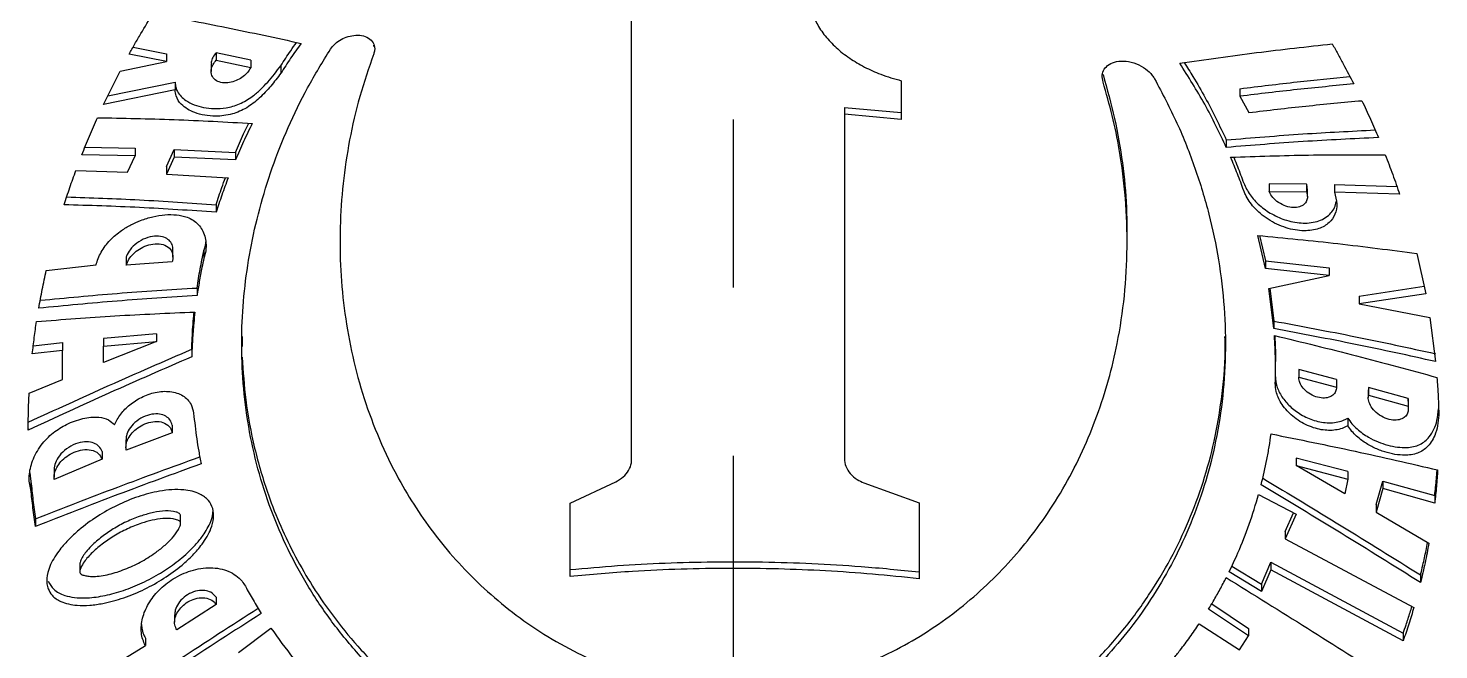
# Model space of a CAD drawing. Header units: millimetres. Extents: x 8 to 862, y 8 to 585.
# Drawn here: x 728.52 to 749.81, y 349 to 358.39 of the extents above; entities that cross this region are included whole.
import ezdxf

# ---------------------------------------------------------------- set-up
doc = ezdxf.new("R2010")
doc.units = ezdxf.units.MM
doc.linetypes.add('CENTERX2', pattern=[20.32, 12.7, -2.54, 2.54, -2.54])
doc.layers.add('CENTERLINE', color=4, linetype='CENTERX2')
doc.layers.add('OUTLINE', color=7, linetype='Continuous', lineweight=25)

msp = doc.modelspace()

# ---------------------------------------------------------------- linework, layer by layer
at = {"layer": 'CENTERLINE'}
msp.add_line((739.16604, 156.34842), (739.16604, 430.8663), dxfattribs=at)
at = {"layer": 'OUTLINE'}
for p, q in [((730.09833, 358.09828), (730.60289, 357.99857)), ((733.73217, 358.10838), (733.73594, 358.1307)), ((729.90225, 357.73852), (730.60289, 357.88301)), ((730.60289, 357.88301), (730.03933, 357.99331)), ((730.60289, 357.99857), (730.60289, 357.88301)), ((731.27805, 357.84546), (731.27805, 357.73101)), ((731.87506, 357.90456), (731.35396, 358.01649)), ((731.35396, 358.01649), (731.35396, 357.90224)), ((731.35396, 357.90224), (731.87506, 357.79114)), ((731.87506, 357.90456), (731.87506, 357.79114)), ((732.32996, 357.81844), (732.32996, 357.70568)), ((729.6532, 357.23605), (729.90225, 357.73852)), ((741.69819, 357.59342), (741.69819, 357.00713)), ((730.73445, 357.45346), (729.6532, 357.23605)), ((729.71782, 357.36642), (730.73445, 357.56883)), ((730.73445, 357.56883), (730.73445, 357.45346)), ((746.81081, 357.47272), (746.81081, 357.3587)), ((740.83883, 357.19097), (741.69819, 357.11251)), ((740.83883, 357.19097), (740.83883, 357.08695)), ((746.81081, 357.3587), (746.94659, 357.11244)), ((741.69819, 357.00713), (740.83883, 357.08695)), ((729.37222, 356.59005), (730.13306, 356.57552)), ((730.13306, 356.57552), (730.13306, 356.45905)), ((730.60289, 356.29915), (730.71785, 356.55588)), ((730.71785, 356.55588), (731.64395, 356.51091)), ((730.71785, 356.55588), (730.71785, 356.44051)), ((746.606, 356.69896), (746.606, 356.5853)), ((730.13306, 356.45905), (729.32557, 356.4728)), ((730.0171, 356.21153), (730.13306, 356.45905)), ((730.71785, 356.44051), (730.60289, 356.18361)), ((731.64395, 356.39713), (730.71785, 356.44051)), ((731.64395, 356.51091), (731.64395, 356.39713)), ((729.23627, 356.23742), (730.0171, 356.21153)), ((730.60289, 356.29915), (730.60289, 356.18361)), ((730.60289, 356.18361), (731.5342, 356.12495)), ((747.8169, 356.03129), (747.25302, 356.03435)), ((747.25302, 356.03435), (747.25302, 355.91971)), ((747.25302, 355.91971), (747.8169, 355.91565)), ((747.8169, 356.03129), (747.8169, 355.91565)), ((747.83054, 355.84297), (747.83054, 355.95926)), ((748.23753, 356.02493), (749.18044, 355.99706)), ((748.23753, 356.02493), (748.23753, 355.90849)), ((749.22204, 355.87738), (748.23753, 355.90849)), ((731.35396, 355.72113), (731.35396, 355.60703)), ((733.22392, 355.27586), (733.22392, 355.16451)), ((745.10817, 355.16435), (745.10817, 355.27583)), ((747.19534, 354.75954), (747.07963, 355.25598)), ((747.10689, 355.25321), (747.19534, 354.87374)), ((730.70132, 354.9283), (730.70132, 355.04402)), ((729.99429, 354.92367), (729.99429, 354.80742)), ((730.69013, 354.85675), (729.99429, 354.80742)), ((731.16952, 355.02926), (731.16952, 354.91506)), ((747.19534, 354.87374), (748.16036, 354.76566)), ((747.19534, 354.87374), (747.19534, 354.75954)), ((749.48213, 354.98464), (749.6168, 354.37667)), ((728.78864, 354.72667), (729.54236, 354.81236)), ((748.16036, 354.64981), (747.19534, 354.75954)), ((747.24991, 354.45781), (748.16036, 354.64981)), ((748.16036, 354.76566), (748.16036, 354.64981)), ((731.06536, 354.46277), (731.06536, 354.34862)), ((747.32379, 353.84948), (747.24991, 354.45781)), ((747.26342, 354.46066), (747.32379, 353.9635)), ((748.60972, 354.34034), (749.5914, 354.49134)), ((749.6168, 354.37667), (748.60972, 354.22387)), ((748.60972, 354.34034), (748.60972, 354.22387)), ((748.60972, 354.22387), (749.68043, 354.01649)), ((749.68043, 354.01649), (749.76604, 353.35249)), ((730.45066, 353.77108), (729.6532, 353.70113)), ((730.45066, 353.77108), (730.45066, 353.65623)), ((747.32379, 353.9635), (747.32379, 353.84948)), ((728.5926, 353.58983), (729.03199, 353.63854)), ((729.03199, 353.63854), (729.03199, 353.52118)), ((729.6532, 353.70113), (729.6532, 353.5849)), ((730.45066, 353.65623), (729.6532, 353.33783)), ((729.6532, 353.5849), (730.45066, 353.65623)), ((729.6532, 353.33783), (729.6532, 353.5849)), ((731.74697, 353.73235), (731.74523, 353.5798)), ((729.03199, 353.52118), (728.57818, 353.46999)), ((729.03199, 353.08299), (729.03199, 353.52118)), ((730.98559, 353.53831), (730.98559, 353.42447)), ((747.34884, 353.23833), (747.34884, 353.35182)), ((748.26943, 353.08175), (747.69901, 353.23301)), ((747.69901, 353.23301), (747.69901, 353.11876)), ((728.53007, 352.87281), (729.03199, 353.08299)), ((747.69901, 353.11876), (748.26943, 352.96665)), ((748.26943, 353.08175), (748.26943, 352.96665)), ((748.74951, 352.924), (748.74951, 352.80833)), ((748.75342, 352.9628), (748.75278, 352.92397)), ((749.35023, 352.79457), (748.75342, 352.9628)), ((748.75342, 352.9628), (748.75342, 352.84693)), ((748.75342, 352.84693), (749.35023, 352.67773)), ((749.35023, 352.79457), (749.35023, 352.67773)), ((749.35414, 352.6388), (749.35414, 352.75521)), ((748.4384, 352.49899), (748.4384, 352.38399)), ((728.51606, 352.33661), (728.51606, 352.31783)), ((730.69013, 352.2762), (729.99429, 352.01462)), ((730.69013, 352.38984), (730.69013, 352.2762)), ((729.99096, 352.16862), (729.99096, 352.05414)), ((729.63247, 351.87667), (728.90928, 351.5724)), ((729.63247, 351.99174), (729.63247, 351.87667)), ((748.4384, 351.69165), (747.66053, 351.89357)), ((747.66053, 351.89357), (747.66053, 351.78022)), ((728.5388, 351.67098), (728.55785, 351.53865)), ((728.907, 351.72155), (728.907, 351.60601)), ((748.39399, 351.35702), (747.66053, 351.78022)), ((747.66053, 351.78022), (748.4384, 351.57724)), ((748.4384, 351.69165), (748.4384, 351.57724)), ((728.55785, 351.53865), (728.55785, 351.42211)), ((736.69642, 351.2123), (737.38596, 351.53647)), ((741.13432, 351.52181), (741.96655, 351.21976)), ((748.4384, 351.57724), (748.39399, 351.35702)), ((748.8708, 351.19329), (748.97104, 351.54846)), ((748.97104, 351.43329), (748.8708, 351.07858)), ((748.97104, 351.54846), (749.75287, 351.331)), ((748.97104, 351.54846), (748.97104, 351.43329)), ((749.75287, 351.21468), (748.97104, 351.43329)), ((736.69642, 350.10786), (736.69642, 351.2123)), ((741.96655, 351.21976), (741.96655, 350.073)), ((747.09346, 351.3451), (747.66053, 351.04874)), ((749.75287, 351.331), (749.75287, 351.21468)), ((730.81695, 350.90692), (730.81695, 351.01969)), ((747.49665, 350.78621), (747.62041, 351.0697)), ((747.66053, 351.04874), (747.49665, 350.67383)), ((748.8708, 351.19329), (748.8708, 351.07858)), ((748.8708, 351.07858), (749.66449, 350.60966)), ((728.62581, 350.97885), (728.62581, 350.86294)), ((747.49665, 350.78621), (747.49665, 350.67383)), ((747.49665, 350.67383), (749.43781, 349.63894)), ((729.29406, 350.29555), (729.29406, 350.18135)), ((747.13528, 349.87965), (746.64875, 350.17773)), ((746.68876, 350.26424), (747.13528, 349.99105)), ((747.13528, 349.99105), (747.28033, 350.32113)), ((747.28033, 350.20934), (747.13528, 349.87965)), ((747.28033, 350.32113), (749.27706, 349.25071)), ((747.28033, 350.32113), (747.28033, 350.20934)), ((749.27706, 349.13705), (747.28033, 350.20934)), ((747.13528, 349.99105), (747.13528, 349.87965)), ((749.53852, 350.13014), (749.53852, 350.01529)), ((731.35396, 349.79272), (731.35396, 349.68163)), ((730.72678, 349.52769), (730.72678, 349.41624)), ((731.35396, 349.68163), (730.76033, 349.29933)), ((746.93952, 349.21263), (746.33746, 349.61285)), ((746.38482, 349.69171), (746.93952, 349.32339)), ((731.69353, 348.9565), (732.18076, 349.3261)), ((746.19531, 349.39112), (746.80632, 349.00021)), ((746.93952, 349.32339), (746.93952, 349.21263)), ((730.28495, 349.17662), (730.28495, 349.06465)), ((746.80632, 349.00021), (746.93952, 349.21263)), ((749.27706, 349.25071), (749.27706, 349.13705)), ((729.31853, 348.46887), (730.28495, 349.06465))]:
    msp.add_line(p, q, dxfattribs=at)
for points, knots in [([(730.03933, 357.99331), (730.06836, 358.0453), (730.12642, 358.14926), (730.24593, 358.35515), (730.34022, 358.50759), (730.40291, 358.60895)], [0, 0, 0, 0, 0.25096062, 0.50191576, 1, 1, 1, 1]), ([(730.40291, 358.60895), (730.77093, 358.54015), (731.50724, 358.40249), (732.25955, 358.23875), (732.63584, 358.15685)], [0, 0, 0, 0, 0.49980994, 1, 1, 1, 1]), ([(737.62691, 351.87331), (737.62691, 352.27966), (737.62691, 353.09256), (737.62691, 354.26832), (737.62691, 355.41657), (737.62691, 356.53008), (737.62691, 357.61128), (737.62691, 358.29309), (737.62691, 358.6339)], [0, 0, 0, 0, 0.16504712, 0.33017972, 0.49522562, 0.6634546, 0.83177247, 1, 1, 1, 1]), ([(740.33995, 358.65421), (740.36465, 358.58871), (740.41405, 358.45773), (740.54257, 358.2682), (740.70969, 358.09063), (740.91099, 357.93159), (741.13942, 357.79659), (741.40129, 357.67724), (741.59357, 357.62296), (741.69819, 357.59342)], [0, 0, 0, 0, 0.14140033, 0.28276203, 0.42447779, 0.56615516, 0.70201337, 0.83786937, 1, 1, 1, 1]), ([(733.08004, 358.0707), (733.10134, 358.0983), (733.14389, 358.15344), (733.23935, 358.219), (733.34831, 358.26478), (733.46701, 358.2851), (733.58344, 358.27404), (733.68102, 358.22805), (733.74066, 358.15117), (733.75319, 358.06811), (733.73758, 358.01562), (733.73217, 357.99743)], [0, 0, 0, 0, 0.10213445, 0.20411452, 0.31005539, 0.42513841, 0.54998631, 0.68144371, 0.81244491, 0.93501259, 1, 1, 1, 1]), ([(745.5233, 357.62114), (745.64007, 357.39987), (745.87401, 356.95658), (746.14283, 356.27151), (746.35287, 355.57977), (746.50041, 354.87626), (746.58401, 354.16621), (746.6017, 353.45249), (746.55296, 352.74894), (746.44305, 352.09025), (746.28096, 351.47664), (746.07609, 350.90659), (745.82044, 350.35319), (745.51422, 349.82072), (745.1665, 349.32555), (744.78106, 348.87031), (744.36257, 348.45478), (743.90025, 348.06752), (743.42748, 347.73452), (742.95304, 347.45099), (742.48654, 347.21221), (741.99528, 347.00061), (741.48088, 346.81941), (740.94474, 346.67338), (740.39095, 346.56433), (739.82613, 346.49424), (739.22067, 346.46377), (738.57887, 346.48557), (737.90972, 346.56608), (737.25973, 346.7011), (736.63723, 346.88786), (736.04656, 347.11818), (735.46955, 347.39777), (734.91533, 347.72442), (734.39017, 348.09694), (733.89455, 348.51891), (733.43545, 348.99404), (733.01914, 349.52049), (732.66147, 350.07606), (732.36135, 350.65797), (732.11946, 351.26339), (731.93516, 351.89018), (731.80927, 352.53252), (731.74361, 353.16916), (731.73341, 353.7977), (731.77316, 354.41545), (731.86268, 355.03749), (732.0023, 355.65945), (732.19219, 356.27784), (732.4345, 356.88918), (732.72424, 357.49091), (732.9615, 357.87754), (733.08004, 358.0707)], [0, 0, 0, 0, 0.02287788, 0.04583246, 0.06879484, 0.09168379, 0.11552179, 0.13943276, 0.16334556, 0.1871862, 0.20786477, 0.22862442, 0.24940268, 0.27014524, 0.29080938, 0.30980461, 0.32886019, 0.34790178, 0.36687806, 0.3821596, 0.397492, 0.4128159, 0.4280858, 0.44345115, 0.45888542, 0.47431473, 0.48967318, 0.50788007, 0.52614894, 0.54436078, 0.56229805, 0.58028673, 0.59823415, 0.61805472, 0.63792683, 0.65776361, 0.67982783, 0.70197091, 0.72412803, 0.74621132, 0.76856796, 0.79098583, 0.81340664, 0.83576732, 0.85628155, 0.87686894, 0.89747707, 0.91805642, 0.9385638, 0.959035, 0.97953326, 1, 1, 1, 1]), ([(732.32996, 357.81844), (732.35448, 357.85663), (732.40351, 357.933), (732.48192, 358.05102), (732.53785, 358.12989), (732.56731, 358.17143)], [0, 0, 0, 0, 0.32123762, 0.6424769, 1, 1, 1, 1]), ([(732.63584, 358.15685), (732.60915, 358.1196), (732.55577, 358.04509), (732.45248, 357.89524), (732.37889, 357.78138), (732.32996, 357.70568)], [0, 0, 0, 0, 0.25103963, 0.50207603, 1, 1, 1, 1]), ([(745.90327, 357.85809), (746.29144, 357.91355), (747.06814, 358.02452), (747.82603, 358.10761), (748.20515, 358.14917)], [0, 0, 0, 0, 0.49976744, 1, 1, 1, 1]), ([(748.20515, 358.14917), (748.23359, 358.09891), (748.29048, 357.99839), (748.40022, 357.79696), (748.47796, 357.64488), (748.52966, 357.54375)], [0, 0, 0, 0, 0.250946117, 0.501889829, 1, 1, 1, 1]), ([(730.73445, 357.56883), (730.73666, 357.54409), (730.7411, 357.49457), (730.77142, 357.42253), (730.82169, 357.35434), (730.90437, 357.28507), (731.01719, 357.22635), (731.16293, 357.1849), (731.32487, 357.16746), (731.47521, 357.17737), (731.60354, 357.20546), (731.70598, 357.2407), (731.80613, 357.29161), (731.91406, 357.36357), (732.02433, 357.45795), (732.1724, 357.61195), (732.26656, 357.73536), (732.32996, 357.81844)], [0, 0, 0, 0, 0.04286378, 0.08579396, 0.14348174, 0.20127194, 0.28439495, 0.36758662, 0.45257813, 0.53738045, 0.58441705, 0.63137958, 0.67867939, 0.72605111, 0.79338024, 0.86089355, 1, 1, 1, 1]), ([(731.87506, 357.79114), (731.86116, 357.76642), (731.83338, 357.71699), (731.76222, 357.65186), (731.67637, 357.6), (731.57709, 357.5657), (731.47179, 357.55563), (731.37409, 357.57687), (731.30268, 357.63099), (731.27217, 357.70917), (731.28363, 357.79429), (731.31789, 357.8596), (731.34583, 357.89263), (731.35396, 357.90224)], [0, 0, 0, 0, 0.08262727, 0.16514965, 0.25059144, 0.34486501, 0.45001174, 0.56409764, 0.67984823, 0.78737271, 0.88153225, 0.96553469, 1, 1, 1, 1]), ([(731.35396, 358.01649), (731.33599, 357.99319), (731.30004, 357.94659), (731.27758, 357.88512), (731.28042, 357.8542), (731.28122, 357.84555)], [0, 0, 0, 0, 0.418559114, 0.837284545, 1, 1, 1, 1]), ([(733.73217, 357.99743), (733.65835, 357.78302), (733.51048, 357.35348), (733.36077, 356.69817), (733.26184, 356.03948), (733.21802, 355.38135), (733.22695, 354.72571), (733.28922, 354.07441), (733.40616, 353.42884), (733.57911, 352.79452), (733.80938, 352.17648), (734.07628, 351.62486), (734.36643, 351.13892), (734.6682, 350.71419), (735.01045, 350.30738), (735.39401, 349.92167), (735.8211, 349.56052), (736.2921, 349.23139), (736.77121, 348.96197), (737.24678, 348.75182), (737.70656, 348.59455), (738.18732, 348.47703), (738.68457, 348.40663), (739.19016, 348.38402), (739.67806, 348.40937), (740.14041, 348.47848), (740.57385, 348.58106), (741.03357, 348.73051), (741.50869, 348.93601), (741.98731, 349.20034), (742.43519, 349.50396), (742.84908, 349.84117), (743.22859, 350.20766), (743.56839, 350.5943), (743.88749, 351.02047), (744.18082, 351.4891), (744.44284, 352.00194), (744.65986, 352.53087), (744.83317, 353.07202), (744.97694, 353.67568), (745.07754, 354.34386), (745.11898, 355.07653), (745.09352, 355.81501), (745.00895, 356.47924), (744.89062, 357.06627), (744.79305, 357.4044), (744.74427, 357.57347)], [0, 0, 0, 0, 0.02757417, 0.05523959, 0.08294522, 0.11062815, 0.13821734, 0.16607818, 0.19404415, 0.22202964, 0.24996452, 0.27779909, 0.29912441, 0.32050447, 0.3418646, 0.36316281, 0.38431689, 0.40551546, 0.42663873, 0.44323561, 0.4598747, 0.47645529, 0.49314355, 0.50989638, 0.52658122, 0.54152704, 0.55651954, 0.57147477, 0.59094596, 0.61049012, 0.62998868, 0.6504409, 0.67096414, 0.69151207, 0.71199802, 0.73603874, 0.76015377, 0.78430998, 0.80845504, 0.83252112, 0.86357505, 0.89471154, 0.92584735, 0.95690071, 0.97845063, 1, 1, 1, 1]), ([(744.74427, 357.57347), (744.73758, 357.60868), (744.72421, 357.67902), (744.75918, 357.77086), (744.83181, 357.84366), (744.94535, 357.88865), (745.09018, 357.89493), (745.24682, 357.85655), (745.3874, 357.77905), (745.47818, 357.69328), (745.51228, 357.63875), (745.5233, 357.62114)], [0, 0, 0, 0, 0.10626738, 0.21227441, 0.32512668, 0.44837226, 0.57911996, 0.71051031, 0.83441606, 0.94652331, 1, 1, 1, 1]), ([(746.606, 356.5853), (746.55499, 356.69493), (746.45295, 356.91417), (746.22836, 357.34233), (746.03268, 357.65278), (745.90327, 357.85809)], [0, 0, 0, 0, 0.25300479, 0.5060125, 1, 1, 1, 1]), ([(745.96896, 357.86712), (746.01411, 357.79696), (746.12655, 357.62223), (746.34935, 357.23512), (746.50384, 356.91238), (746.606, 356.69896)], [0, 0, 0, 0, 0.18514866, 0.46115299, 1, 1, 1, 1]), ([(732.32996, 357.70568), (732.28074, 357.64081), (732.18252, 357.51135), (732.04082, 357.35865), (731.91455, 357.25166), (731.81529, 357.18284), (731.70841, 357.12818), (731.59146, 357.08722), (731.46888, 357.06329), (731.32725, 357.05442), (731.17787, 357.06719), (731.0357, 357.10529), (730.91672, 357.16183), (730.81537, 357.24154), (730.74713, 357.33907), (730.73786, 357.42269), (730.73445, 357.45346)], [0, 0, 0, 0, 0.10860748, 0.21671227, 0.26676272, 0.31672707, 0.36731323, 0.41794829, 0.47816761, 0.53849285, 0.62376848, 0.70909516, 0.78170446, 0.85420486, 0.9463429, 1, 1, 1, 1]), ([(744.74427, 357.68455), (744.80674, 357.46391), (744.93188, 357.0219), (745.04409, 356.35167), (745.10419, 355.76812), (745.10236, 355.4105), (745.10167, 355.2758)], [0, 0, 0, 0, 0.27661864, 0.55415773, 0.83207432, 1, 1, 1, 1]), ([(746.81081, 357.47272), (747.10004, 357.50815), (747.65911, 357.57664), (748.20732, 357.62956), (748.47191, 357.6551)], [0, 0, 0, 0, 0.51735723, 1, 1, 1, 1]), ([(748.52966, 357.54375), (748.24611, 357.51699), (747.67886, 357.46346), (747.10022, 357.39362), (746.81081, 357.3587)], [0, 0, 0, 0, 0.49985655, 1, 1, 1, 1]), ([(746.94659, 357.11244), (747.2337, 357.14637), (747.80809, 357.21426), (748.37106, 357.26593), (748.65262, 357.29177)], [0, 0, 0, 0, 0.49985833, 1, 1, 1, 1]), ([(748.65262, 357.29177), (748.67447, 357.24527), (748.71817, 357.15229), (748.80232, 356.96642), (748.86169, 356.82664), (748.90118, 356.73367)], [0, 0, 0, 0, 0.25087236, 0.50173976, 1, 1, 1, 1]), ([(729.32557, 356.4728), (729.34418, 356.51992), (729.38142, 356.61415), (729.4586, 356.80167), (729.5201, 356.94165), (729.56101, 357.03476)], [0, 0, 0, 0, 0.25087071, 0.50173494, 1, 1, 1, 1]), ([(729.56101, 357.03476), (729.94513, 357.02752), (730.71379, 357.01303), (731.50419, 356.96999), (731.89961, 356.94846)], [0, 0, 0, 0, 0.49971777, 1, 1, 1, 1]), ([(740.83883, 357.08695), (740.83883, 356.68454), (740.83883, 355.87973), (740.83883, 354.60189), (740.83883, 353.27715), (740.83883, 352.35238), (740.83883, 351.89)], [0, 0, 0, 0, 0.24867787, 0.4973519, 0.7486756, 1, 1, 1, 1]), ([(731.64395, 356.51091), (731.66389, 356.55731), (731.70376, 356.65012), (731.77005, 356.79711), (731.81926, 356.89702), (731.84588, 356.95107)], [0, 0, 0, 0, 0.31459052, 0.62917415, 1, 1, 1, 1]), ([(731.89961, 356.94846), (731.87674, 356.90264), (731.83099, 356.81101), (731.74398, 356.62755), (731.68389, 356.48914), (731.64395, 356.39713)], [0, 0, 0, 0, 0.25107695, 0.50214063, 1, 1, 1, 1]), ([(746.606, 356.69896), (746.99353, 356.73147), (747.75207, 356.79509), (748.4904, 356.83123), (748.85152, 356.8489)], [0, 0, 0, 0, 0.51089444, 1, 1, 1, 1]), ([(748.90118, 356.73367), (748.52409, 356.71605), (747.76952, 356.68079), (746.99398, 356.61714), (746.606, 356.5853)], [0, 0, 0, 0, 0.499732314, 1, 1, 1, 1]), ([(746.67061, 356.43831), (747.0651, 356.45145), (747.85454, 356.47773), (748.62185, 356.47582), (749.00571, 356.47487)], [0, 0, 0, 0, 0.49971913, 1, 1, 1, 1]), ([(746.86916, 355.93254), (746.85378, 355.97498), (746.82301, 356.05988), (746.75831, 356.22871), (746.70564, 356.35458), (746.67061, 356.43831)], [0, 0, 0, 0, 0.25083779, 0.50166458, 1, 1, 1, 1]), ([(746.71781, 356.43961), (746.71976, 356.43498), (746.73941, 356.38825), (746.79153, 356.25742), (746.83815, 356.13077), (746.86916, 356.04653)], [0, 0, 0, 0, 0.035481552, 0.358412345, 1, 1, 1, 1]), ([(749.00571, 356.47487), (749.025, 356.42499), (749.06357, 356.32523), (749.13713, 356.12611), (749.18812, 355.97674), (749.22204, 355.87738)], [0, 0, 0, 0, 0.25083583, 0.50167268, 1, 1, 1, 1]), ([(729.05882, 355.72019), (729.07276, 355.76343), (729.10062, 355.84992), (729.15868, 356.02239), (729.20527, 356.1515), (729.23627, 356.23742)], [0, 0, 0, 0, 0.25067542, 0.50134717, 1, 1, 1, 1]), ([(731.35396, 355.72113), (731.36777, 355.7645), (731.39541, 355.85126), (731.44106, 355.98685), (731.47529, 356.07877), (731.49345, 356.12752)], [0, 0, 0, 0, 0.31955301, 0.63912329, 1, 1, 1, 1]), ([(731.5342, 356.12495), (731.51787, 356.0818), (731.48522, 355.99549), (731.4236, 355.82295), (731.38178, 355.6933), (731.35396, 355.60703)], [0, 0, 0, 0, 0.25072692, 0.50144812, 1, 1, 1, 1]), ([(746.86916, 356.04653), (746.89677, 355.98669), (746.95195, 355.86709), (747.10605, 355.70414), (747.29783, 355.56906), (747.48441, 355.48984), (747.64293, 355.45249), (747.7689, 355.43977), (747.8912, 355.44632), (748.00641, 355.47367), (748.10703, 355.52245), (748.18637, 355.59048), (748.24246, 355.6723), (748.25867, 355.73655), (748.26649, 355.76756)], [0, 0, 0, 0, 0.10397113, 0.20778644, 0.31587853, 0.43606108, 0.50365892, 0.57127035, 0.64487517, 0.71846685, 0.79303285, 0.86754365, 0.93606908, 1, 1, 1, 1]), ([(748.23753, 355.90849), (748.25421, 355.84857), (748.28755, 355.72887), (748.25391, 355.56908), (748.16158, 355.43845), (748.03157, 355.36425), (747.89721, 355.33202), (747.7773, 355.32409), (747.64642, 355.33619), (747.50781, 355.36942), (747.36878, 355.42396), (747.23798, 355.49616), (747.12027, 355.58354), (747.02332, 355.67714), (746.94698, 355.77549), (746.89739, 355.86042), (746.87679, 355.91306), (746.86916, 355.93254)], [0, 0, 0, 0, 0.08962524, 0.17908108, 0.27296432, 0.37848208, 0.43803529, 0.49759848, 0.56194768, 0.62627943, 0.69035201, 0.75437404, 0.81241361, 0.87040312, 0.92050205, 0.97058414, 1, 1, 1, 1]), ([(747.8169, 355.91565), (747.82339, 355.89078), (747.83634, 355.84109), (747.82072, 355.77516), (747.78061, 355.72157), (747.71265, 355.68498), (747.61843, 355.67305), (747.50656, 355.69356), (747.39549, 355.74753), (747.30732, 355.82432), (747.26703, 355.88598), (747.25438, 355.91643), (747.25302, 355.91971)], [0, 0, 0, 0, 0.09199207, 0.18379953, 0.28036062, 0.38866232, 0.51003947, 0.64050734, 0.76985373, 0.88678565, 0.98782954, 1, 1, 1, 1]), ([(747.82815, 355.9591), (747.82796, 355.97673), (747.82772, 356.00022), (747.81906, 356.02509), (747.8169, 356.03129)], [0, 0, 0, 0, 0.75046679, 1, 1, 1, 1]), ([(731.35396, 355.60703), (730.96627, 355.63298), (730.19048, 355.6849), (729.43618, 355.70842), (729.05882, 355.72019)], [0, 0, 0, 0, 0.49973025, 1, 1, 1, 1]), ([(729.09681, 355.83721), (729.46125, 355.82504), (730.20315, 355.80027), (730.9659, 355.74781), (731.35396, 355.72113)], [0, 0, 0, 0, 0.49123344, 1, 1, 1, 1]), ([(729.54236, 354.81236), (729.55144, 354.84441), (729.56958, 354.90847), (729.61619, 355.00521), (729.67765, 355.09871), (729.77552, 355.21347), (729.90746, 355.32386), (730.0656, 355.41888), (730.2254, 355.49093), (730.39939, 355.54428), (730.58294, 355.57317), (730.75831, 355.57205), (730.90176, 355.54133), (731.00951, 355.48781), (731.08655, 355.42368), (731.14495, 355.34329), (731.18509, 355.24894), (731.20381, 355.14214), (731.20144, 355.0293), (731.17978, 354.95179), (731.16952, 354.91506)], [0, 0, 0, 0, 0.04037145, 0.08071041, 0.12118849, 0.16167833, 0.23967897, 0.29821388, 0.35682589, 0.43015963, 0.50351316, 0.57729641, 0.65093324, 0.70089574, 0.75084927, 0.80075678, 0.85066808, 0.90217927, 0.95364099, 1, 1, 1, 1]), ([(747.07963, 355.25598), (747.48566, 355.21711), (748.29818, 355.13934), (749.08733, 355.03622), (749.48213, 354.98464)], [0, 0, 0, 0, 0.49971051, 1, 1, 1, 1]), ([(730.69879, 355.04423), (730.69958, 355.04972), (730.70467, 355.085), (730.68117, 355.14092), (730.6288, 355.20387), (730.54076, 355.24363), (730.42346, 355.25199), (730.28731, 355.21981), (730.15545, 355.14719), (730.05414, 355.04859), (730.00898, 354.96941), (729.99629, 354.92989), (729.99429, 354.92367)], [0, 0, 0, 0, 0.01818576, 0.11692688, 0.22096333, 0.3375107, 0.46783096, 0.60775795, 0.74657779, 0.87199475, 0.9798537, 1, 1, 1, 1]), ([(729.99429, 354.80742), (730.00647, 354.83786), (730.03079, 354.8987), (730.10349, 354.9836), (730.1963, 355.05591), (730.30963, 355.11038), (730.43581, 355.13725), (730.55854, 355.12552), (730.65427, 355.07087), (730.70297, 354.98322), (730.70334, 354.90521), (730.6921, 354.86397), (730.69013, 354.85675)], [0, 0, 0, 0, 0.0901051, 0.18004197, 0.27426677, 0.37993383, 0.4988454, 0.62781285, 0.75737515, 0.87589238, 0.9782729, 1, 1, 1, 1]), ([(731.16952, 355.02926), (731.18106, 355.06601), (731.19509, 355.11067), (731.19652, 355.15275), (731.19678, 355.16019)], [0, 0, 0, 0, 0.82305315, 1, 1, 1, 1]), ([(731.06536, 354.46277), (731.08019, 354.55702), (731.10244, 354.69844), (731.13899, 354.88739), (731.15934, 354.98196), (731.16952, 355.02926)], [0, 0, 0, 0, 0.49973208, 0.74983574, 1, 1, 1, 1]), ([(731.16952, 354.91506), (731.15936, 354.8678), (731.13394, 354.74967), (731.09827, 354.56075), (731.07633, 354.41934), (731.06536, 354.34862)], [0, 0, 0, 0, 0.249973916, 0.624875587, 1, 1, 1, 1]), ([(728.67502, 354.15684), (728.69212, 354.2516), (728.71777, 354.39378), (728.75697, 354.58387), (728.77808, 354.67907), (728.78864, 354.72667)], [0, 0, 0, 0, 0.49985022, 0.74990403, 1, 1, 1, 1]), ([(728.69746, 354.27738), (729.08263, 354.31419), (729.86083, 354.38856), (730.66115, 354.43787), (731.06536, 354.46277)], [0, 0, 0, 0, 0.49494391, 1, 1, 1, 1]), ([(731.06536, 354.34862), (730.66154, 354.32304), (729.85345, 354.27187), (729.06797, 354.19519), (728.67502, 354.15684)], [0, 0, 0, 0, 0.49972651, 1, 1, 1, 1]), ([(728.64229, 353.95691), (729.03487, 353.98733), (729.82046, 354.0482), (730.62861, 354.08298), (731.0329, 354.10038)], [0, 0, 0, 0, 0.49972719, 1, 1, 1, 1]), ([(731.0329, 354.10038), (731.02682, 354.04384), (731.0116, 353.90244), (730.99447, 353.67687), (730.98855, 353.50862), (730.98559, 353.42447)], [0, 0, 0, 0, 0.2497727, 0.62473415, 1, 1, 1, 1]), ([(730.98559, 353.53831), (730.98992, 353.65047), (730.99642, 353.81878), (731.01119, 354.00637), (731.01911, 354.0814), (731.02105, 354.0998)], [0, 0, 0, 0, 0.60116639, 0.90214635, 1, 1, 1, 1]), ([(728.57818, 353.46999), (728.58752, 353.55093), (728.60152, 353.67237), (728.62387, 353.83482), (728.63615, 353.91621), (728.64229, 353.95691)], [0, 0, 0, 0, 0.49989489, 0.74993509, 1, 1, 1, 1]), ([(747.32379, 353.9635), (747.73599, 353.8867), (748.5608, 353.73303), (749.36416, 353.55815), (749.76604, 353.47067)], [0, 0, 0, 0, 0.49975155, 1, 1, 1, 1]), ([(749.76604, 353.35249), (749.36462, 353.44061), (748.56138, 353.61694), (747.73646, 353.77194), (747.32379, 353.84948)], [0, 0, 0, 0, 0.49975253, 1, 1, 1, 1]), ([(731.74783, 353.42027), (731.76147, 353.20413), (731.79079, 352.73925), (731.92313, 352.04324), (732.10842, 351.40798), (732.32377, 350.86284), (732.54616, 350.40222), (732.81777, 349.93318), (733.14565, 349.46077), (733.54066, 348.98716), (733.98931, 348.54067), (734.4535, 348.15831), (734.91678, 347.8346), (735.37101, 347.55997), (735.85886, 347.30944), (736.37467, 347.08914), (736.91086, 346.90478), (737.46998, 346.75649), (738.05315, 346.64844), (738.62325, 346.58775), (739.16577, 346.56991), (739.68145, 346.58684), (740.1985, 346.63903), (740.70098, 346.72412), (741.18054, 346.83778), (741.63935, 346.97653), (742.08599, 347.14214), (742.52686, 347.33665), (742.95513, 347.55804), (743.37094, 347.80691), (743.76408, 348.07607), (744.1873, 348.40648), (744.62346, 348.80912), (745.05906, 349.29646), (745.44289, 349.81856), (745.77259, 350.3698), (746.04569, 350.94113), (746.26474, 351.53336), (746.43113, 352.14612), (746.54334, 352.80781), (746.59709, 353.33767), (746.58739, 353.65955), (746.5852, 353.7323)], [0, 0, 0, 0, 0.031158, 0.06701466, 0.1028702, 0.12748588, 0.15212226, 0.17673497, 0.20510893, 0.23348032, 0.26259592, 0.29170691, 0.31399697, 0.33628481, 0.35916963, 0.38205177, 0.40437921, 0.4267044, 0.44988701, 0.4730681, 0.4925518, 0.51203549, 0.53213832, 0.55224198, 0.57096392, 0.58968691, 0.60887308, 0.62806059, 0.64841548, 0.66877206, 0.68955672, 0.71034355, 0.74018777, 0.77003634, 0.80073695, 0.83144063, 0.86181621, 0.89219333, 0.92321433, 0.95423601, 0.98965571, 1, 1, 1, 1]), ([(747.33152, 353.74604), (747.74576, 353.64549), (748.57464, 353.4443), (749.38258, 353.22356), (749.78673, 353.11313)], [0, 0, 0, 0, 0.49976061, 1, 1, 1, 1]), ([(747.34566, 353.02174), (747.34753, 353.14167), (747.35034, 353.32167), (747.34257, 353.56366), (747.3352, 353.68524), (747.33152, 353.74604)], [0, 0, 0, 0, 0.499569538, 0.749730243, 1, 1, 1, 1]), ([(747.33657, 353.74479), (747.34114, 353.66192), (747.34839, 353.53043), (747.34846, 353.40003), (747.34849, 353.35182)], [0, 0, 0, 0, 0.63022909, 1, 1, 1, 1]), ([(728.51606, 352.43526), (728.92322, 352.6226), (729.73784, 352.99741), (730.56957, 353.35797), (730.98559, 353.53831)], [0, 0, 0, 0, 0.49981855, 1, 1, 1, 1]), ([(730.98559, 353.42447), (730.56985, 353.24366), (729.73805, 352.88192), (728.9235, 352.50591), (728.51606, 352.31783)], [0, 0, 0, 0, 0.49980663, 1, 1, 1, 1]), ([(747.34752, 353.12305), (747.35135, 353.07502), (747.35933, 352.97489), (747.44055, 352.81663), (747.56671, 352.66836), (747.73585, 352.54232), (747.93975, 352.45179), (748.12322, 352.42132), (748.26567, 352.43186), (748.36191, 352.45635), (748.4145, 352.48567), (748.4384, 352.49899)], [0, 0, 0, 0, 0.107019233, 0.223105645, 0.340655556, 0.467607055, 0.60872677, 0.764782061, 0.847821467, 0.930834096, 1, 1, 1, 1]), ([(748.4384, 352.38399), (748.41078, 352.36899), (748.35554, 352.33898), (748.25735, 352.31607), (748.15174, 352.30969), (748.03848, 352.32092), (747.92037, 352.3507), (747.80155, 352.3989), (747.68793, 352.46452), (747.58662, 352.54265), (747.50041, 352.63099), (747.41457, 352.74803), (747.35304, 352.88519), (747.34782, 352.98181), (747.34566, 353.02174)], [0, 0, 0, 0, 0.07852884, 0.15709306, 0.23544278, 0.31379713, 0.39627898, 0.47873078, 0.55925232, 0.63971094, 0.71226273, 0.78476071, 0.9110467, 1, 1, 1, 1]), ([(748.26943, 352.96665), (748.26652, 352.94288), (748.26072, 352.89541), (748.21728, 352.84229), (748.15175, 352.80697), (748.0622, 352.7959), (747.95653, 352.81585), (747.85076, 352.86866), (747.76524, 352.94571), (747.71347, 353.03006), (747.69955, 353.08806), (747.69907, 353.11531), (747.69901, 353.11876)], [0, 0, 0, 0, 0.09670079, 0.19310339, 0.29718453, 0.41387764, 0.54066848, 0.66938384, 0.78904532, 0.89369677, 0.98650875, 1, 1, 1, 1]), ([(749.78673, 353.11313), (749.79012, 353.06539), (749.79857, 352.946), (749.80836, 352.7556), (749.8121, 352.61346), (749.81397, 352.54238)], [0, 0, 0, 0, 0.249915342, 0.624900199, 1, 1, 1, 1]), ([(728.51606, 352.31783), (728.5166, 352.40996), (728.5174, 352.54817), (728.52338, 352.73342), (728.52784, 352.82634), (728.53007, 352.87281)], [0, 0, 0, 0, 0.49986687, 0.74991586, 1, 1, 1, 1]), ([(729.81754, 352.39504), (729.84612, 352.45074), (729.90321, 352.562), (730.05039, 352.70709), (730.2305, 352.82354), (730.404, 352.88464), (730.54873, 352.90452), (730.65869, 352.90209), (730.76121, 352.88009), (730.85129, 352.83935), (730.92374, 352.78057), (730.98814, 352.6964), (731.00422, 352.61805), (731.01378, 352.57147)], [0, 0, 0, 0, 0.10941886, 0.21852949, 0.33561964, 0.46698855, 0.53905612, 0.61111714, 0.68508705, 0.75901497, 0.82857942, 0.89808635, 1, 1, 1, 1]), ([(749.35023, 352.67773), (749.35242, 352.65224), (749.35679, 352.60131), (749.32791, 352.53857), (749.27532, 352.49113), (749.19565, 352.46435), (749.09213, 352.4663), (748.97621, 352.50377), (748.86891, 352.57449), (748.79152, 352.66378), (748.75254, 352.75213), (748.74721, 352.81219), (748.75231, 352.84073), (748.75342, 352.84693)], [0, 0, 0, 0, 0.0830897, 0.16597573, 0.25407921, 0.35388246, 0.46601946, 0.5858941, 0.70321631, 0.80763318, 0.89701376, 0.97760988, 1, 1, 1, 1]), ([(749.35196, 352.75545), (749.35274, 352.759), (749.35534, 352.77093), (749.35234, 352.78482), (749.35023, 352.79457)], [0, 0, 0, 0, 0.29805568, 1, 1, 1, 1]), ([(728.55785, 351.42211), (728.54889, 351.45415), (728.53096, 351.51826), (728.52948, 351.626), (728.54552, 351.73796), (728.58046, 351.85453), (728.63506, 351.97267), (728.70772, 352.08628), (728.79538, 352.189), (728.92074, 352.30283), (729.10487, 352.41578), (729.30014, 352.48617), (729.46315, 352.51344), (729.5975, 352.51412), (729.72852, 352.48429), (729.78996, 352.42269), (729.81754, 352.39504)], [0, 0, 0, 0, 0.05943791, 0.11891791, 0.17818314, 0.2374461, 0.30016047, 0.36283852, 0.42151369, 0.4801799, 0.58720344, 0.71101256, 0.7745469, 0.83799878, 0.92726312, 1, 1, 1, 1]), ([(730.69013, 352.38984), (730.68114, 352.41822), (730.66319, 352.47487), (730.59414, 352.53219), (730.4998, 352.56393), (730.37984, 352.56153), (730.24812, 352.51893), (730.1262, 352.43834), (730.03936, 352.33604), (729.99492, 352.24072), (729.99453, 352.18859), (729.99438, 352.16845)], [0, 0, 0, 0, 0.10424284, 0.20815922, 0.32074862, 0.44573846, 0.57892981, 0.71058081, 0.8300972, 0.9343631, 1, 1, 1, 1]), ([(731.01378, 352.57147), (731.02763, 352.44318), (731.04842, 352.25064), (731.08968, 351.99704), (731.11439, 351.87117), (731.12675, 351.80822)], [0, 0, 0, 0, 0.49950247, 0.74968963, 1, 1, 1, 1]), ([(748.4384, 352.49899), (748.45892, 352.46971), (748.5, 352.41109), (748.60387, 352.30824), (748.73866, 352.21356), (748.89724, 352.13659), (749.04415, 352.08685), (749.19039, 352.05757), (749.322, 352.05124), (749.4351, 352.06545), (749.52859, 352.09666), (749.60752, 352.14737), (749.68246, 352.22286), (749.74483, 352.32772), (749.79497, 352.46948), (749.80535, 352.57883), (749.81103, 352.63869)], [0, 0, 0, 0, 0.04863256, 0.09733935, 0.19334131, 0.26683236, 0.34039557, 0.41534322, 0.49023368, 0.54874184, 0.60717817, 0.66565025, 0.72418986, 0.81001191, 0.89599098, 1, 1, 1, 1]), ([(749.81397, 352.54238), (749.80958, 352.48872), (749.80081, 352.38144), (749.75972, 352.24681), (749.70314, 352.13642), (749.63728, 352.05594), (749.55894, 351.99683), (749.47217, 351.95836), (749.37336, 351.93935), (749.25413, 351.93615), (749.11466, 351.95384), (748.95733, 351.99766), (748.79992, 352.06516), (748.64276, 352.16167), (748.51694, 352.27188), (748.45881, 352.35486), (748.4384, 352.38399)], [0, 0, 0, 0, 0.09171464, 0.18337021, 0.25284746, 0.32222382, 0.37923981, 0.43620058, 0.49308891, 0.55004293, 0.62826809, 0.70652061, 0.78538245, 0.86406061, 0.95227768, 1, 1, 1, 1]), ([(729.99429, 352.01462), (729.99247, 352.04275), (729.98883, 352.09903), (730.02353, 352.19148), (730.08427, 352.27851), (730.17013, 352.3556), (730.278, 352.41624), (730.40137, 352.45045), (730.52518, 352.44697), (730.62636, 352.40042), (730.67659, 352.33394), (730.68737, 352.28796), (730.69013, 352.2762)], [0, 0, 0, 0, 0.08977654, 0.17959916, 0.26916161, 0.36446054, 0.47018403, 0.58810197, 0.71515186, 0.842545, 0.95972771, 1, 1, 1, 1]), ([(729.63247, 351.99174), (729.6188, 352.01976), (729.59153, 352.0757), (729.50757, 352.12557), (729.3985, 352.14588), (729.26532, 352.12675), (729.12675, 352.06415), (729.00827, 351.96573), (728.93416, 351.8542), (728.90673, 351.77014), (728.90846, 351.73038), (728.90884, 351.72156)], [0, 0, 0, 0, 0.11073871, 0.22107133, 0.34247533, 0.47718802, 0.61803604, 0.7522447, 0.86960627, 0.97107353, 1, 1, 1, 1]), ([(747.13288, 351.49287), (747.16291, 351.61924), (747.208, 351.8089), (747.25419, 352.06567), (747.27311, 352.19522), (747.28257, 352.26001)], [0, 0, 0, 0, 0.49948736, 0.74968206, 1, 1, 1, 1]), ([(747.28257, 352.26001), (747.70646, 352.17436), (748.55461, 352.00298), (749.38268, 351.81168), (749.7969, 351.71598)], [0, 0, 0, 0, 0.49978032, 1, 1, 1, 1]), ([(728.62581, 350.97885), (729.03858, 351.1393), (729.85776, 351.45775), (730.69252, 351.76239), (731.10667, 351.91352)], [0, 0, 0, 0, 0.50387044, 1, 1, 1, 1]), ([(728.90928, 351.5724), (728.90833, 351.60163), (728.90641, 351.66011), (728.94449, 351.7558), (729.00884, 351.84599), (729.099, 351.92646), (729.21232, 351.99049), (729.3426, 352.02727), (729.4719, 352.02319), (729.58139, 351.97522), (729.61594, 351.90855), (729.63247, 351.87667)], [0, 0, 0, 0, 0.091524738, 0.183086053, 0.274626821, 0.372962562, 0.483275797, 0.607543547, 0.742158106, 0.876691604, 1, 1, 1, 1]), ([(737.38596, 351.53647), (737.42565, 351.55868), (737.50503, 351.60311), (737.5873, 351.7061), (737.62327, 351.80051), (737.62607, 351.85653), (737.62691, 351.87331)], [0, 0, 0, 0, 0.29259503, 0.58527652, 0.87573953, 1, 1, 1, 1]), ([(740.83883, 351.89), (740.84335, 351.84948), (740.85238, 351.76844), (740.92295, 351.65657), (741.02001, 351.57006), (741.09864, 351.53687), (741.13432, 351.52181)], [0, 0, 0, 0, 0.26047185, 0.52089616, 0.78266069, 1, 1, 1, 1]), ([(731.12675, 351.80822), (730.70611, 351.65421), (729.86456, 351.34608), (729.03882, 351.02402), (728.62581, 350.86294)], [0, 0, 0, 0, 0.49984243, 1, 1, 1, 1]), ([(749.75287, 351.331), (749.76167, 351.4143), (749.77487, 351.53926), (749.78568, 351.66847), (749.78878, 351.71411), (749.78903, 351.71776)], [0, 0, 0, 0, 0.64782055, 0.97186006, 1, 1, 1, 1]), ([(749.7969, 351.71598), (749.79109, 351.63211), (749.78237, 351.50629), (749.76658, 351.33944), (749.75744, 351.25627), (749.75287, 351.21468)], [0, 0, 0, 0, 0.49989122, 0.74993196, 1, 1, 1, 1]), ([(728.55785, 351.53865), (728.56725, 351.44494), (728.58136, 351.30435), (728.60541, 351.11806), (728.61901, 351.02526), (728.62581, 350.97885)], [0, 0, 0, 0, 0.499861191, 0.74991472, 1, 1, 1, 1]), ([(728.62581, 350.86294), (728.61257, 350.95567), (728.5927, 351.09479), (728.57144, 351.2815), (728.56238, 351.37524), (728.55785, 351.42211)], [0, 0, 0, 0, 0.4998638, 0.74991331, 1, 1, 1, 1]), ([(728.8178, 349.91886), (728.81011, 349.94403), (728.79472, 349.99439), (728.79347, 350.10762), (728.82839, 350.23892), (728.89822, 350.37637), (728.98954, 350.51239), (729.11656, 350.6592), (729.31065, 350.83837), (729.55767, 351.01886), (729.85992, 351.18774), (730.17609, 351.31887), (730.45495, 351.39207), (730.68491, 351.42033), (730.84996, 351.41909), (730.9919, 351.3963), (731.12394, 351.35053), (731.23974, 351.26785), (731.31192, 351.13694), (731.32217, 350.98584), (731.28289, 350.83886), (731.21867, 350.70812), (731.12879, 350.57213), (731.00315, 350.42609), (730.81174, 350.24964), (730.56833, 350.0728), (730.27132, 349.9075), (729.96102, 349.7782), (729.68212, 349.70203), (729.44552, 349.6688), (729.27159, 349.66718), (729.12492, 349.68786), (728.99154, 349.73123), (728.87796, 349.80411), (728.83504, 349.88597), (728.8178, 349.91886)], [0, 0, 0, 0, 0.014088031, 0.028178916, 0.056098191, 0.075266809, 0.094470499, 0.124746812, 0.155083654, 0.202912701, 0.250802199, 0.300524587, 0.350199393, 0.379044626, 0.407855846, 0.429374297, 0.450854635, 0.480420893, 0.505312151, 0.530252009, 0.554568918, 0.573790691, 0.593048116, 0.623068114, 0.653146922, 0.699921087, 0.746754458, 0.795299353, 0.843808868, 0.874700546, 0.905553681, 0.927375644, 0.949161214, 0.979578235, 1, 1, 1, 1]), ([(749.53852, 350.01529), (749.14021, 350.26372), (748.34346, 350.76065), (747.53645, 351.24877), (747.13288, 351.49287)], [0, 0, 0, 0, 0.49991415, 1, 1, 1, 1]), ([(747.1551, 351.59179), (747.5511, 351.35267), (748.35066, 350.86985), (749.14007, 350.37826), (749.53852, 350.13014)], [0, 0, 0, 0, 0.495259037, 1, 1, 1, 1]), ([(746.64875, 350.17773), (746.69335, 350.27199), (746.80504, 350.50806), (746.95831, 350.89598), (747.04837, 351.19524), (747.09346, 351.3451)], [0, 0, 0, 0, 0.24918753, 0.62404082, 1, 1, 1, 1]), ([(728.8178, 350.03358), (728.84204, 349.9905), (728.88154, 349.92031), (728.97564, 349.8578), (729.07945, 349.81338), (729.21441, 349.78584), (729.40704, 349.77871), (729.64419, 349.80699), (729.92177, 349.87972), (730.20448, 349.98974), (730.47449, 350.12972), (730.72625, 350.29558), (730.92127, 350.45782), (731.06935, 350.61245), (731.16584, 350.7361), (731.23717, 350.85558), (731.29052, 350.96853), (731.30069, 351.04488), (731.30586, 351.08369)], [0, 0, 0, 0, 0.05797199, 0.0944774, 0.13201867, 0.18746823, 0.24440959, 0.33281069, 0.42361491, 0.5169025, 0.61199132, 0.69691524, 0.78372156, 0.83411872, 0.88541454, 0.92260855, 0.96065792, 1, 1, 1, 1]), ([(730.8167, 351.01965), (730.81561, 351.02732), (730.81353, 351.04209), (730.79159, 351.0659), (730.71761, 351.09147), (730.58666, 351.10338), (730.40938, 351.07626), (730.22024, 351.0245), (730.02241, 350.94837), (729.82715, 350.84509), (729.64744, 350.72407), (729.50775, 350.60747), (729.39041, 350.48718), (729.32456, 350.39315), (729.29976, 350.3243), (729.29275, 350.30315), (729.29424, 350.29599), (729.29432, 350.29558)], [0, 0, 0, 0, 0.01438916, 0.02770615, 0.06383108, 0.16233238, 0.26379014, 0.36550008, 0.48370458, 0.60184344, 0.70869987, 0.81542017, 0.87697451, 0.96496284, 0.98588844, 0.99920318, 1, 1, 1, 1]), ([(729.29766, 350.16439), (729.29593, 350.17045), (729.29183, 350.1848), (729.30681, 350.2355), (729.35586, 350.33061), (729.47158, 350.46173), (729.62884, 350.59618), (729.81259, 350.7226), (730.01323, 350.83075), (730.20972, 350.90745), (730.38954, 350.95785), (730.55048, 350.98539), (730.68148, 350.98579), (730.76033, 350.96428), (730.79559, 350.94797), (730.81097, 350.93297), (730.8185, 350.91287), (730.8124, 350.87157), (730.77435, 350.79182), (730.69099, 350.68078), (730.56758, 350.56511), (730.40721, 350.44105), (730.21034, 350.31771), (729.97582, 350.21102), (729.73702, 350.13447), (729.5475, 350.10414), (729.42172, 350.10868), (729.35777, 350.12415), (729.31176, 350.13731), (729.30037, 350.15917), (729.29766, 350.16439)], [0, 0, 0, 0, 0.00608954, 0.01442876, 0.04293522, 0.09071508, 0.14523806, 0.19985778, 0.26089799, 0.32197094, 0.36780326, 0.41357437, 0.45931474, 0.4821225, 0.49060448, 0.49711017, 0.5036025, 0.51111848, 0.53277917, 0.57339633, 0.61686687, 0.6604484, 0.72744191, 0.79443918, 0.86251793, 0.93027284, 0.95648413, 0.97523592, 0.99409388, 1, 1, 1, 1]), ([(749.53852, 350.13014), (749.55032, 350.17939), (749.57985, 350.30255), (749.61559, 350.46622), (749.63713, 350.5812), (749.64465, 350.62138)], [0, 0, 0, 0, 0.30244524, 0.75626538, 1, 1, 1, 1]), ([(749.66449, 350.60966), (749.64576, 350.51008), (749.61765, 350.36067), (749.57402, 350.16295), (749.55035, 350.06451), (749.53852, 350.01529)], [0, 0, 0, 0, 0.49983901, 0.74990033, 1, 1, 1, 1]), ([(730.28495, 349.06465), (730.27065, 349.09481), (730.24206, 349.15511), (730.22211, 349.25777), (730.2211, 349.36635), (730.23971, 349.47787), (730.27726, 349.58879), (730.3317, 349.69729), (730.40246, 349.80113), (730.48928, 349.90055), (730.59047, 349.99154), (730.70736, 350.07439), (730.83571, 350.1435), (730.97625, 350.19771), (731.12208, 350.23152), (731.27043, 350.24283), (731.41323, 350.22846), (731.54397, 350.18893), (731.65622, 350.12441), (731.74111, 350.04695), (731.77954, 349.98495), (731.79587, 349.95861)], [0, 0, 0, 0, 0.0470332, 0.094053, 0.14114272, 0.18823207, 0.23443848, 0.28065753, 0.32822689, 0.37581276, 0.4271739, 0.47855254, 0.53501089, 0.5914813, 0.65243273, 0.71338045, 0.77570822, 0.83800701, 0.89717917, 0.95631221, 1, 1, 1, 1]), ([(736.69642, 350.2109), (736.93457, 350.23203), (737.41105, 350.27432), (738.13309, 350.31242), (738.86483, 350.33188), (739.60484, 350.32991), (740.35025, 350.30607), (741.14014, 350.25956), (741.6754, 350.20581), (741.96655, 350.17657)], [0, 0, 0, 0, 0.13667401, 0.27345174, 0.41012274, 0.55078689, 0.69156769, 0.83223382, 1, 1, 1, 1]), ([(741.96655, 350.073), (741.73315, 350.09723), (741.26618, 350.1457), (740.55714, 350.19369), (739.8375, 350.22348), (739.10851, 350.23233), (738.37299, 350.21967), (737.56619, 350.18419), (737.01048, 350.13542), (736.69642, 350.10786)], [0, 0, 0, 0, 0.13465572, 0.26941245, 0.40406399, 0.54263773, 0.68132585, 0.81990028, 1, 1, 1, 1]), ([(731.79587, 349.95861), (731.83379, 349.88957), (731.89069, 349.78599), (731.97154, 349.64995), (732.01347, 349.58255), (732.03444, 349.54885)], [0, 0, 0, 0, 0.49979519, 0.74987087, 1, 1, 1, 1]), ([(746.33746, 349.61285), (746.36113, 349.65194), (746.42035, 349.74969), (746.51033, 349.90822), (746.57318, 350.02903), (746.60462, 350.08945)], [0, 0, 0, 0, 0.24983861, 0.62480783, 1, 1, 1, 1]), ([(746.60462, 350.08945), (747.0142, 349.83519), (747.83347, 349.32661), (748.64418, 348.8103), (749.0496, 348.55212)], [0, 0, 0, 0, 0.49992977, 1, 1, 1, 1]), ([(730.76033, 349.29933), (730.74815, 349.32357), (730.72376, 349.37209), (730.7263, 349.46234), (730.7584, 349.55315), (730.81864, 349.63856), (730.90379, 349.71246), (731.01015, 349.76691), (731.12846, 349.7915), (731.24131, 349.77711), (731.31688, 349.7332), (731.34529, 349.69369), (731.35396, 349.68163)], [0, 0, 0, 0, 0.09401858, 0.18815999, 0.28020045, 0.37433, 0.47531517, 0.58587396, 0.70540489, 0.82880481, 0.94775613, 1, 1, 1, 1]), ([(731.35396, 349.79272), (731.33501, 349.81581), (731.29716, 349.86191), (731.20621, 349.89578), (731.09869, 349.89983), (730.97967, 349.86719), (730.86636, 349.79838), (730.78046, 349.70381), (730.73229, 349.60754), (730.73055, 349.55069), (730.72983, 349.52747)], [0, 0, 0, 0, 0.121199811, 0.242060759, 0.371924273, 0.511672287, 0.654616421, 0.791072845, 0.914626897, 1, 1, 1, 1]), ([(729.57156, 348.04892), (729.98001, 348.3191), (730.78092, 348.8489), (731.58957, 349.37148), (731.98583, 349.62756)], [0, 0, 0, 0, 0.50997563, 1, 1, 1, 1]), ([(732.03444, 349.54885), (731.62204, 349.28206), (730.79714, 348.7484), (729.98012, 348.20743), (729.57156, 347.93692)], [0, 0, 0, 0, 0.49993787, 1, 1, 1, 1]), ([(749.27706, 349.25071), (749.29144, 349.29232), (749.32739, 349.39636), (749.37133, 349.53099), (749.39915, 349.62445), (749.40817, 349.65475)], [0, 0, 0, 0, 0.31053677, 0.77645894, 1, 1, 1, 1]), ([(749.43781, 349.63894), (749.41272, 349.55487), (749.37509, 349.42874), (749.32028, 349.26176), (749.29147, 349.17862), (749.27706, 349.13705)], [0, 0, 0, 0, 0.49988088, 0.7499264, 1, 1, 1, 1]), ([(730.22644, 349.37922), (730.22877, 349.35492), (730.23448, 349.29541), (730.25805, 349.22878), (730.27911, 349.18795), (730.28495, 349.17662)], [0, 0, 0, 0, 0.33275672, 0.81493641, 1, 1, 1, 1]), ([(732.18076, 349.3261), (732.29145, 349.17223), (732.45772, 348.94109), (732.70727, 348.64688), (732.84064, 348.50425), (732.90736, 348.43289)], [0, 0, 0, 0, 0.49873963, 0.74920958, 1, 1, 1, 1]), ([(745.80639, 348.86468), (745.84073, 348.90751), (745.92664, 349.01465), (746.05755, 349.18959), (746.14938, 349.32392), (746.19531, 349.39112)], [0, 0, 0, 0, 0.2497566, 0.6247145, 1, 1, 1, 1])]:
    msp.add_open_spline(points, degree=3, knots=knots, dxfattribs=at)

doc.saveas('drawing.dxf')
